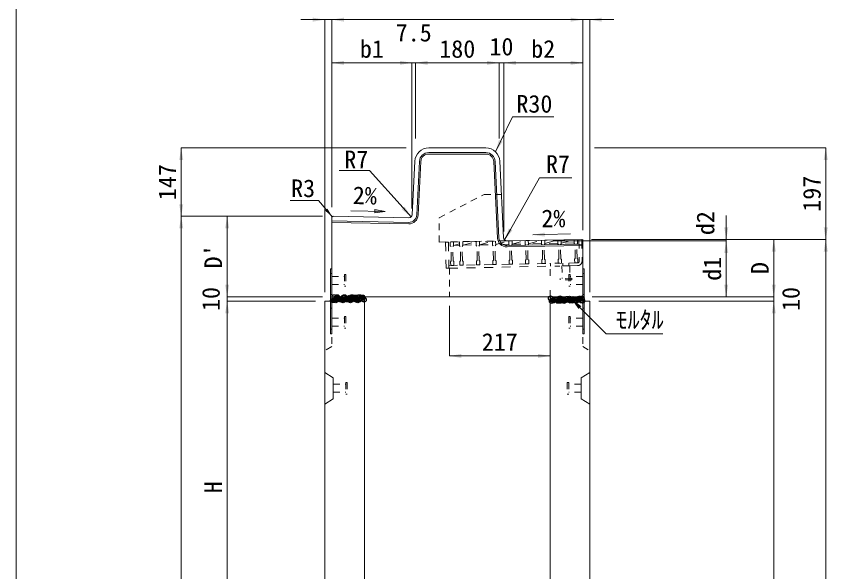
# Model space of a CAD drawing. Units: millimetres at full size. Extents: x 5964 to 125098, y -10801 to 28073.
# Drawn here: x 66871 to 68617, y 1295 to 2491 of the extents above; entities that cross this region are included whole.
import ezdxf
from ezdxf.enums import TextEntityAlignment as Align

# ---------------------------------------------------------------- set-up
doc = ezdxf.new("R2010")
doc.units = ezdxf.units.MM
doc.header["$LTSCALE"] = 19
doc.header["$PDMODE"] = 32
doc.header["$PDSIZE"] = 9.5
for name, pattern in [('USER1', [1.35, 0.75, -0.6]), ('USER3', [2, 1, -1]), ('USER5', [1.35, 0.75, -0.6])]:
    doc.linetypes.add(name, pattern=pattern)
for name, color, linetype, lineweight in [('0_2', 7, 'Continuous', 20), ('インサート', 3, 'USER1', 9), ('グレーチング', 7, 'USER1', 5), ('ジョイント', 7, 'Continuous', 9), ('寸法引出', 7, 'Continuous', 9), ('寸法線', 7, 'Continuous', 9), ('本体', 2, 'Continuous', 9), ('枠', 5, 'Continuous', 5), ('補助線', 8, 'Continuous', 13)]:
    doc.layers.add(name, color=color, linetype=linetype, lineweight=lineweight)
doc.layers.add('ハッチング', color=7, linetype='Continuous')
doc.styles.add('ＭＳ ゴシック', font='')
doc.styles.get('ＭＳ ゴシック').set_extended_font_data('MS Gothic')

# ---------------------------------------------------------------- blocks, each defined once
blk = doc.blocks.new('filled_arrow')
at = {"color": 0, "linetype": 'Continuous', "lineweight": -2}
blk.add_solid([(7.5, 1.25), (0, 0), (7.5, -1.25)], dxfattribs=at)

msp = doc.modelspace()

# ---------------------------------------------------------------- hatches: boundary and pattern name
at = {"layer": '寸法引出'}
msp.add_hatch(color=256, dxfattribs=at).paths.add_polyline_path([(67642.26, 2074.76), (67642.13, 2067.26), (67664.69, 2070.62)])

# ---------------------------------------------------------------- linework, layer by layer
at = {"layer": 'インサート'}
for p, q in [((68062.04, 1953.5), (68045.05, 1953.16)), ((68045.05, 1953.16), (68045.59, 1926.17)), ((68062.04, 1953.5), (68062.58, 1926.51)), ((67549.93, 1930.59), (67549.93, 1913.59)), ((67549.93, 1930.59), (67576.93, 1930.59)), ((67576.93, 1934.59), (67576.93, 1909.59)), ((67576.93, 1934.59), (67579.93, 1934.59)), ((67579.93, 1934.59), (67579.93, 1909.59)), ((68066.58, 1926.59), (68041.59, 1926.09)), ((68041.59, 1926.09), (68041.65, 1923.09)), ((68066.64, 1923.59), (68041.65, 1923.09)), ((68062.93, 1934.59), (68059.93, 1934.59)), ((68059.93, 1934.59), (68059.93, 1909.59)), ((68062.93, 1934.59), (68062.93, 1909.59)), ((68089.93, 1930.59), (68062.93, 1930.59)), ((68066.58, 1926.59), (68066.64, 1923.59)), ((68089.93, 1930.59), (68089.93, 1913.59)), ((67549.93, 1913.59), (67576.93, 1913.59)), ((67576.93, 1909.59), (67579.93, 1909.59)), ((68062.93, 1909.59), (68059.93, 1909.59)), ((68089.93, 1913.59), (68062.93, 1913.59)), ((67549.93, 1840.59), (67549.93, 1823.59)), ((67549.93, 1840.59), (67576.93, 1840.59)), ((67576.93, 1844.59), (67579.93, 1844.59)), ((67576.93, 1844.59), (67576.93, 1819.59)), ((67579.93, 1844.59), (67579.93, 1819.59)), ((68059.93, 1844.59), (68059.93, 1819.59)), ((68062.93, 1844.59), (68059.93, 1844.59)), ((68062.93, 1844.59), (68062.93, 1819.59)), ((68089.93, 1840.59), (68062.93, 1840.59)), ((68089.93, 1840.59), (68089.93, 1823.59)), ((67549.93, 1823.59), (67576.93, 1823.59)), ((67576.93, 1819.59), (67579.93, 1819.59)), ((68062.93, 1819.59), (68059.93, 1819.59)), ((68089.93, 1823.59), (68062.93, 1823.59)), ((67553.13, 1698.59), (67553.13, 1681.59)), ((67553.13, 1698.59), (67580.13, 1698.59)), ((67580.13, 1702.59), (67583.13, 1702.59)), ((67580.13, 1702.59), (67580.13, 1677.59)), ((67583.13, 1702.59), (67583.13, 1677.59)), ((68056.73, 1702.59), (68056.73, 1677.59)), ((68059.73, 1702.59), (68056.73, 1702.59)), ((68059.73, 1702.59), (68059.73, 1677.59)), ((68086.73, 1698.59), (68059.73, 1698.59)), ((68086.73, 1698.59), (68086.73, 1681.59)), ((67553.13, 1681.59), (67580.13, 1681.59)), ((67580.13, 1677.59), (67583.13, 1677.59)), ((68059.73, 1677.59), (68056.73, 1677.59)), ((68086.73, 1681.59), (68059.73, 1681.59))]:
    msp.add_line(p, q, dxfattribs=at)
at = {"layer": 'グレーチング', "linetype": 'USER3'}
for p, q in [((67804.73, 2004.37), (68087.67, 2010.03)), ((68008.22, 2001.44), (68036.38, 2009)), ((68036.38, 2009), (68036.54, 2001)), ((68043.38, 2009.14), (68043.54, 2001.14)), ((68043.52, 2002.14), (68071.67, 2009.71)), ((68071.67, 2009.71), (68071.83, 2001.71)), ((68078.67, 2009.85), (68078.83, 2001.85)), ((68081.67, 2009.91), (68082.59, 1963.92)), ((68087.67, 2010.03), (68088.59, 1964.04)), ((67800.73, 2004.29), (67794.73, 2004.17)), ((67794.73, 2004.17), (67795.85, 1948.18)), ((67800.73, 2004.29), (67801.85, 1948.3)), ((67804.73, 2004.37), (67804.89, 1996.37)), ((67806.41, 1994.9), (67804.89, 1996.37)), ((67807.03, 1963.91), (67806.41, 1994.9)), ((67810.41, 1994.98), (67811.88, 1996.51)), ((67811.03, 1963.99), (67810.41, 1994.98)), ((67811.72, 2004.51), (67811.88, 1996.51)), ((67811.86, 1997.51), (67824.8, 2000.93)), ((67811.86, 1997.51), (67824.86, 1997.77)), ((67824.72, 2004.77), (67824.88, 1996.77)), ((67826.41, 1995.3), (67824.88, 1996.77)), ((67827.03, 1964.31), (67826.41, 1995.3)), ((67830.41, 1995.38), (67831.88, 1996.91)), ((67831.03, 1964.39), (67830.41, 1995.38)), ((67831.72, 2004.91), (67831.88, 1996.91)), ((67831.86, 1997.91), (67860.95, 1998.49)), ((67832.66, 1997.93), (67860.81, 2005.49)), ((67860.51, 2005.48), (67860.67, 1997.49)), ((67862.2, 1996.02), (67860.67, 1997.49)), ((67862.82, 1965.02), (67862.2, 1996.02)), ((67866.2, 1996.1), (67867.67, 1997.63)), ((67866.82, 1965.1), (67866.2, 1996.1)), ((67867.51, 2005.62), (67867.67, 1997.63)), ((67867.65, 1998.62), (67895.81, 2006.19)), ((67867.65, 1998.62), (67895.95, 1999.19)), ((67895.51, 2006.18), (67895.67, 1998.18)), ((67897.2, 1996.72), (67895.67, 1998.18)), ((67897.82, 1965.72), (67897.2, 1996.72)), ((67901.2, 1996.8), (67902.67, 1998.32)), ((67901.82, 1965.8), (67901.2, 1996.8)), ((67902.51, 2006.32), (67902.67, 1998.32)), ((67902.65, 1999.32), (67930.8, 2006.89)), ((67930.94, 1999.89), (67902.65, 1999.32)), ((67930.8, 2006.89), (67930.96, 1998.89)), ((67932.49, 1997.42), (67930.96, 1998.89)), ((67933.11, 1966.43), (67932.49, 1997.42)), ((67936.49, 1997.5), (67937.96, 1999.03)), ((67937.11, 1966.51), (67936.49, 1997.5)), ((67937.8, 2007.03), (67937.96, 1999.03)), ((67937.94, 2000.03), (67966.09, 2007.6)), ((67937.94, 2000.03), (67966.23, 2000.6)), ((67965.79, 2007.59), (67965.95, 1999.59)), ((67967.48, 1998.12), (67965.95, 1999.59)), ((67968.1, 1967.13), (67967.48, 1998.12)), ((67971.48, 1998.2), (67972.95, 1999.73)), ((67972.1, 1967.21), (67971.48, 1998.2)), ((67972.79, 2007.73), (67972.95, 1999.73)), ((67972.93, 2000.73), (68001.09, 2008.29)), ((68001.23, 2001.3), (67972.93, 2000.73)), ((68001.09, 2008.29), (68001.25, 2000.3)), ((68002.78, 1998.83), (68001.25, 2000.3)), ((68003.4, 1967.83), (68002.78, 1998.83)), ((68006.77, 1998.91), (68008.24, 2000.44)), ((68007.39, 1967.91), (68006.77, 1998.91)), ((68008.08, 2008.43), (68008.24, 2000.44)), ((68036.52, 2002), (68008.22, 2001.44)), ((68038.07, 1999.53), (68036.54, 2001)), ((68038.69, 1968.54), (68038.07, 1999.53)), ((68042.07, 1999.61), (68043.54, 2001.14)), ((68042.69, 1968.62), (68042.07, 1999.61)), ((68071.81, 2002.71), (68043.52, 2002.14)), ((68073.36, 2000.24), (68071.83, 2001.71)), ((68073.98, 1969.24), (68073.36, 2000.24)), ((68077.36, 2000.32), (68078.83, 2001.85)), ((68077.98, 1969.32), (68077.36, 2000.32)), ((67801.73, 1954.3), (68034.88, 1958.96)), ((67807.03, 1963.91), (67805.56, 1962.38)), ((67805.56, 1962.38), (67805.72, 1954.38)), ((67811.03, 1963.99), (67812.56, 1962.52)), ((67812.56, 1962.52), (67812.72, 1954.52)), ((67827.03, 1964.31), (67825.56, 1962.78)), ((67825.56, 1962.78), (67825.72, 1954.78)), ((67831.03, 1964.39), (67832.56, 1962.92)), ((67832.56, 1962.92), (67832.72, 1954.92)), ((67862.82, 1965.02), (67861.35, 1963.49)), ((67861.35, 1963.49), (67861.51, 1955.49)), ((67866.82, 1965.1), (67868.35, 1963.63)), ((67868.35, 1963.63), (67868.51, 1955.63)), ((67897.82, 1965.72), (67896.35, 1964.19)), ((67896.35, 1964.19), (67896.51, 1956.19)), ((67901.82, 1965.8), (67903.35, 1964.33)), ((67903.35, 1964.33), (67903.51, 1956.33)), ((67933.11, 1966.43), (67931.64, 1964.9)), ((67931.64, 1964.9), (67931.8, 1956.9)), ((67931.8, 1956.9), (67938.8, 1957.04)), ((67937.11, 1966.51), (67938.64, 1965.04)), ((67938.64, 1965.04), (67938.8, 1957.04)), ((67968.1, 1967.13), (67966.63, 1965.6)), ((67966.63, 1965.6), (67966.79, 1957.6)), ((67973.79, 1957.74), (67966.79, 1957.6)), ((67972.1, 1967.21), (67973.63, 1965.74)), ((67973.63, 1965.74), (67973.79, 1957.74)), ((68003.4, 1967.83), (68001.93, 1966.3)), ((68001.93, 1966.3), (68002.09, 1958.3)), ((68009.08, 1958.44), (68002.09, 1958.3)), ((68007.39, 1967.91), (68008.92, 1966.44)), ((68008.92, 1966.44), (68009.08, 1958.44)), ((68020.68, 1958.68), (68020.8, 1952.68)), ((68078.67, 1959.84), (68035.68, 1958.98)), ((68038.69, 1968.54), (68037.22, 1967.01)), ((68037.22, 1967.01), (68037.38, 1959.01)), ((68044.26, 1958.96), (68037.27, 1958.68)), ((68042.69, 1968.62), (68044.22, 1967.15)), ((68044.22, 1967.15), (68044.38, 1959.15)), ((68047.18, 1959.21), (68047.3, 1953.21)), ((68060.17, 1959.47), (68060.29, 1953.47)), ((68073.98, 1969.24), (68072.51, 1967.72)), ((68072.51, 1967.72), (68072.67, 1959.72)), ((68079.67, 1959.86), (68072.67, 1959.72)), ((68077.98, 1969.32), (68079.51, 1967.85)), ((68079.51, 1967.85), (68079.67, 1959.86)), ((67801.85, 1948.3), (67795.85, 1948.18)), ((67801.85, 1948.3), (68029.8, 1952.86)), ((67805.72, 1954.38), (67812.72, 1954.52)), ((67825.72, 1954.78), (67832.72, 1954.92)), ((67861.51, 1955.49), (67868.51, 1955.63)), ((67903.51, 1956.33), (67896.51, 1956.19)), ((68078.79, 1953.84), (68029.8, 1952.86))]:
    msp.add_line(p, q, dxfattribs=at)
for radius, start, end in [(4, 271.14586, 1.14572), (10, 271.14571, 1.14575)]:
    msp.add_arc((68078.59, 1963.84), radius, start, end, dxfattribs=at)
at = {"layer": 'ジョイント'}
for p, q in [((67546.73, 1947.09), (67549.93, 1947.09)), ((67546.73, 1947.09), (67546.73, 1807.09)), ((67549.93, 1947.09), (67549.93, 1807.09)), ((68089.93, 1947.09), (68093.13, 1947.09)), ((68089.93, 1947.09), (68089.93, 1807.09)), ((68093.13, 1947.09), (68093.13, 1807.09)), ((67546.73, 1807.09), (67549.93, 1807.09)), ((68089.93, 1807.09), (68093.13, 1807.09))]:
    msp.add_line(p, q, dxfattribs=at)
at = {"layer": 'ジョイント', "linetype": 'USER5', "lineweight": 5}
for p, q in [((67546.73, 1937.09), (67549.93, 1937.09)), ((68089.93, 1937.09), (68093.13, 1937.09)), ((67546.73, 1892.09), (67549.93, 1892.09)), ((68089.93, 1892.09), (68093.13, 1892.09)), ((67546.73, 1862.09), (67549.93, 1862.09)), ((68089.93, 1862.09), (68093.13, 1862.09)), ((67546.73, 1817.09), (67549.93, 1817.09)), ((68089.93, 1817.09), (68093.13, 1817.09))]:
    msp.add_line(p, q, dxfattribs=at)
at = {"layer": 'ハッチング'}
for p in [(67554.9, 1886.41), (67559.96, 1881.78), (67561.83, 1886.57), (67562.41, 1885.17), (67575.23, 1886.24), (67575.71, 1885.34), (67576.16, 1885.38), (67577.65, 1886.59), (67579.45, 1882.62), (67582.1, 1882.97), (67586.23, 1883.51), (67588.7, 1885.27), (67593.13, 1884.42), (67593.47, 1886.62), (67595.77, 1884.77), (67595.86, 1885.79), (67599.9, 1885.31), (67602.42, 1885.77), (67606.8, 1886.22), (67609.29, 1886.65), (67609.45, 1886.57), (67615.72, 1885.94), (67616.18, 1885.61), (67617.12, 1884.75), (68020.67, 1884.01), (68029.17, 1882.1), (68041, 1883.83), (68041.93, 1882.98), (68042.89, 1882.6), (68056.18, 1882.77), (68061.62, 1883.38), (68069.18, 1882.7), (68074.57, 1882.04), (68081.47, 1882.95), (68081.95, 1883.21), (68082.89, 1882.35), (68082.9, 1883.2), (68084.11, 1883.3), (68088.24, 1883.84), (67552.11, 1879.02), (67554.75, 1879.37), (67555.86, 1880.14), (67556.08, 1880.12), (67558.23, 1878.76), (67558.88, 1879.91), (67560.89, 1880.92), (67565.78, 1880.82), (67568.42, 1881.17), (67568.86, 1880.08), (67571.9, 1880.15), (67572.55, 1881.71), (67574.05, 1878.79), (67580.58, 1881.33), (67582.58, 1880.57), (67587.72, 1880.18), (67589.87, 1878.82), (67595.87, 1880.74), (67600.91, 1881.15), (67601.85, 1880.3), (67603.54, 1880.21), (67605.69, 1878.84), (67608.87, 1880.68), (67619.36, 1880.24), (68023.04, 1877.4), (68025.73, 1879.38), (68026.66, 1878.52), (68030.68, 1880.98), (68032.82, 1879.62), (68036.34, 1877.57), (68040.45, 1877.55), (68043.09, 1877.9), (68046.35, 1878.93), (68046.5, 1881.01), (68047.22, 1878.44), (68048.64, 1879.65), (68049.33, 1877.51), (68054.12, 1879.35), (68056.77, 1879.7), (68060.9, 1880.24), (68062.32, 1881.04), (68063.05, 1878), (68064.46, 1879.68), (68066.68, 1878.75), (68067.62, 1877.89), (68067.8, 1881.15), (68070.44, 1881.5), (68076.35, 1878.17), (68078.14, 1881.07), (68080.28, 1879.71), (68087.31, 1878.3), (68089.35, 1878.11)]:
    msp.add_point(p, dxfattribs=at)
at = {"layer": '寸法引出'}
msp.add_line((67664.69, 2070.62), (67590.68, 2071.91), dxfattribs=at)
at = {"layer": '寸法引出', "lineweight": 13}
msp.add_lwpolyline([(67642.26, 2074.76), (67642.13, 2067.26), (67664.69, 2070.62)], close=True, dxfattribs=at)
at = {"layer": '寸法線'}
for p, q in [((67482.93, 2483.16), (67601.93, 2483.16)), ((67534.93, 1897.09), (67534.93, 2483.16)), ((67549.93, 2483.16), (68089.93, 2483.16)), ((67549.93, 2080.05), (67549.93, 2483.16)), ((67549.93, 2080.05), (67549.93, 2483.16)), ((68037.93, 2483.16), (68156.93, 2483.16)), ((68089.93, 2030.09), (68089.93, 2483.16)), ((68089.93, 2030.09), (68089.93, 2483.16)), ((68104.93, 1897.09), (68104.93, 2483.16)), ((67549.93, 2390.21), (67722.41, 2390.21)), ((67549.93, 2080.05), (67549.93, 2390.21)), ((67670.41, 2390.21), (67781.93, 2390.21)), ((67722.41, 2076.72), (67722.41, 2390.21)), ((67722.41, 2076.72), (67722.41, 2390.21)), ((67729.93, 2227.09), (67729.93, 2390.21)), ((67729.93, 2390.21), (67909.93, 2390.21)), ((67729.93, 2227.09), (67729.93, 2390.21)), ((67857.93, 2390.21), (67971.93, 2390.21)), ((67909.93, 2227.09), (67909.93, 2390.21)), ((67909.93, 2227.09), (67909.93, 2390.21)), ((67919.93, 2027.09), (67919.93, 2390.21)), ((67919.93, 2390.21), (68089.93, 2390.21)), ((67919.93, 2027.09), (67919.93, 2390.21)), ((68089.93, 2030.09), (68089.93, 2390.21)), ((67225.77, 2060.05), (67225.77, 2207.09)), ((67709.93, 2207.09), (67225.77, 2207.09)), ((68115.21, 2207.09), (68613.02, 2207.09)), ((68613.02, 2010.07), (68613.02, 2207.09)), ((68398.81, 2062.07), (68398.81, 1955.09)), ((67225.77, 427.09), (67225.77, 2060.05)), ((67529.93, 2060.05), (67225.77, 2060.05)), ((67529.93, 2060.05), (67225.77, 2060.05)), ((67324.61, 2060.05), (67324.61, 1887.09)), ((67529.93, 2060.05), (67324.61, 2060.05)), ((68108.8, 2010.07), (68613.02, 2010.07)), ((68109.93, 2010.07), (68501.19, 2010.07)), ((68294.08, 2010.07), (68398.81, 2010.07)), ((68294.08, 2010.07), (68613.02, 2010.07)), ((68501.19, 2010.07), (68501.19, 1887.09)), ((68613.02, 427.09), (68613.02, 2010.07)), ((68025.79, 2007.09), (68398.81, 2007.09)), ((68109.93, 2007.09), (68398.81, 2007.09)), ((68398.81, 2007.09), (68398.81, 1887.09)), ((67324.61, 1825.09), (67324.61, 1939.09)), ((68501.19, 1825.09), (68501.19, 1939.09)), ((67529.93, 1887.09), (67324.61, 1887.09)), ((67529.93, 1887.09), (67324.61, 1887.09)), ((68109.93, 1887.09), (68398.81, 1887.09)), ((68109.93, 1887.09), (68501.19, 1887.09)), ((68109.93, 1887.09), (68501.19, 1887.09)), ((67324.61, 1877.09), (67324.61, 1077.09)), ((67514.93, 1877.09), (67324.61, 1877.09)), ((67514.93, 1877.09), (67324.61, 1877.09)), ((68124.93, 1877.09), (68501.19, 1877.09)), ((68124.93, 1877.09), (68501.19, 1877.09)), ((68501.19, 1877.09), (68501.19, 427.09)), ((67802.83, 1867.09), (67802.83, 1759.62)), ((68019.93, 1857.09), (68019.93, 1759.62)), ((67802.83, 1759.62), (68019.93, 1759.62))]:
    msp.add_line(p, q, dxfattribs=at)
for points in [[(67902.07, 2198.82), (67913.42, 2222.21), (67938.58, 2274.04), (68027.61, 2274.04)], [(67720.54, 2058.73), (67703.19, 2078.1), (67631.04, 2158.71), (67565.52, 2158.71)], [(67921.81, 2009.09), (67934.56, 2031.74), (67997.12, 2142.82), (68066.63, 2142.82)], [(67550.83, 2059.14), (67537.9, 2074.4), (67521.09, 2094.24), (67460.51, 2094.24)], [(67982.24, 2020.01), (68008.23, 2020.72), (68063.45, 2022.21)], [(68065.56, 1882.09), (68140.52, 1807.13), (68262.45, 1807.13)]]:
    msp.add_lwpolyline(points, dxfattribs=at)
at = {"layer": '本体', "lineweight": 20}
for p, q in [((67758.47, 2207.09), (67881.39, 2207.09)), ((67722.75, 2063.5), (67728.51, 2178.59)), ((67919.59, 2013.86), (67911.36, 2178.59)), ((67549.93, 2057), (67549.93, 1887.09)), ((67715.63, 2056.85), (67552.99, 2059.99)), ((67926.71, 2007.21), (68089.93, 2010.09)), ((68089.93, 2010.09), (68089.93, 1887.09)), ((68089.93, 1887.09), (67549.93, 1887.09)), ((67549.93, 1877.09), (67549.93, 1887.09)), ((67619.93, 1877.09), (67619.93, 1887.09)), ((68019.93, 1877.09), (68019.93, 1887.09)), ((68089.93, 1877.09), (68089.93, 1887.09)), ((67619.93, 1877.09), (67534.93, 1877.09)), ((67534.93, 1877.09), (67534.93, 427.09)), ((67619.93, 1171.12), (67619.93, 1877.09)), ((68019.93, 1171.12), (68019.93, 1877.09)), ((68104.93, 1877.09), (68019.93, 1877.09)), ((68104.93, 1877.09), (68104.93, 427.09))]:
    msp.add_line(p, q, dxfattribs=at)
at = {"layer": '本体', "color": 4, "lineweight": 5}
for p, q in [((67758.47, 2197.09), (67881.39, 2197.09)), ((67758.47, 2194.09), (67881.39, 2194.09)), ((67732.74, 2063), (67738.49, 2178.09)), ((67735.74, 2062.85), (67741.49, 2177.94)), ((67906.61, 2013.21), (67898.37, 2177.94)), ((67909.61, 2013.36), (67901.37, 2178.09)), ((67715.43, 2046.85), (67549.93, 2050.05)), ((67715.37, 2043.85), (67549.93, 2047.05)), ((67926.89, 1997.21), (68089.93, 2000.09)), ((67926.94, 1994.21), (68089.93, 1997.09))]:
    msp.add_line(p, q, dxfattribs=at)
at = {"layer": '本体', "linetype": 'USER1'}
for p, q in [((67780.75, 2056.99), (67877.63, 2106.99)), ((67877.63, 2106.99), (67914.94, 2106.99)), ((67780.75, 2004.63), (67780.75, 2056.99)), ((67780.75, 2004.63), (67926.71, 2007.21)), ((68019.93, 1932.27), (68019.93, 1958.85)), ((67802.83, 1949.01), (67802.83, 1887.09)), ((68019.93, 1887.09), (68019.93, 1902.27)), ((67549.93, 1877.09), (67549.93, 1780.09)), ((68089.93, 1877.09), (68089.93, 1780.09)), ((67549.93, 1780.09), (67534.93, 1770.59)), ((68089.93, 1780.09), (68104.93, 1770.59))]:
    msp.add_line(p, q, dxfattribs=at)
at = {"layer": '本体'}
for p, q in [((67534.93, 1724.09), (67553.13, 1712.59)), ((67553.13, 1712.59), (67553.13, 1667.59)), ((68104.93, 1724.09), (68086.73, 1712.59)), ((68086.73, 1712.59), (68086.73, 1667.59)), ((67534.93, 1656.09), (67553.13, 1667.59)), ((68104.93, 1656.09), (68086.73, 1667.59))]:
    msp.add_line(p, q, dxfattribs=at)
at = {"layer": '本体', "lineweight": 20}
for centre, radius, start, end in [((67758.47, 2177.09), 30, 90, 177.13816), ((67881.39, 2177.09), 30, 2.86256, 90), ((67715.76, 2063.85), 7, 268.89118, 357.13816), ((67552.93, 2057), 3, 88.89118, 180), ((67926.58, 2014.21), 7, 182.86256, 271.01183)]:
    msp.add_arc(centre, radius, start, end, dxfattribs=at)
at = {"layer": '本体', "color": 4, "lineweight": 5}
for centre, radius, start, end in [((67758.47, 2177.09), 20, 90, 177.13816), ((67758.47, 2177.09), 17, 90, 177.13816), ((67881.39, 2177.09), 20, 2.86256, 90), ((67881.39, 2177.09), 17, 2.86256, 90), ((67715.76, 2063.85), 20, 268.89118, 357.13816), ((67715.76, 2063.85), 17, 268.89118, 357.13816), ((67926.58, 2014.21), 20, 182.86256, 271.01183), ((67926.58, 2014.21), 17, 182.86256, 271.01183)]:
    msp.add_arc(centre, radius, start, end, dxfattribs=at)
at = {"layer": '枠', "lineweight": 20}
msp.add_line((66870.6, -412.69), (66870.6, 5101.59), dxfattribs=at)
at = {"layer": '補助線'}
for p, q in [((67546.73, 1877.09), (67549.93, 1877.09)), ((68089.93, 1877.09), (68093.13, 1877.09))]:
    msp.add_line(p, q, dxfattribs=at)

# ---------------------------------------------------------------- block references
at = {"layer": '寸法線'}
for p, xscale, yscale, rotation in [((67534.93, 2483.16), 3.47, 3.47, 180), ((68089.93, 2483.16), 3.47, 3.47, 180), ((68089.93, 2483.16), 3.47, 3.47, 180), ((67722.41, 2390.21), 3.47, 3.47, 180), ((67722.41, 2390.21), 3.47, 3.47, 180), ((67909.93, 2390.21), 3.47, 3.47, 180), ((67909.93, 2390.21), 3.47, 3.47, 180), ((68089.93, 2390.21), 3.47, 3.47, 180), ((67902.07, 2198.82), 3.47, 3.47, 64.1), ((67225.77, 2207.09), 3.47, 3.47, 270), ((68613.02, 2207.09), 3.47, 3.47, 270), ((67225.77, 2060.05), 3.47, 3.47, 90), ((67720.54, 2058.73), 3.47, 3.47, 131.8), ((67550.83, 2059.14), 2.67, 2.67, 130.3), ((67225.77, 2060.05), 3.47, 3.47, 270), ((67324.61, 2060.05), 3.47, 3.47, 270), ((67921.81, 2009.09), 3.47, 3.47, 60.6), ((68398.81, 2010.07), 3.47, 3.47, 90), ((68613.02, 2010.07), 3.47, 3.47, 90), ((67982.24, 2020.01), 3.47, 3.47, 1.5), ((68501.19, 2010.07), 3.47, 3.47, 270), ((68613.02, 2010.07), 3.47, 3.47, 270), ((68398.81, 2007.09), 3.47, 3.47, 270), ((68398.81, 2007.09), 3.47, 3.47, 270), ((67324.61, 1887.09), 3.47, 3.47, 90), ((67324.61, 1887.09), 3.47, 3.47, 90), ((68398.81, 1887.09), 3.47, 3.47, 90), ((68501.19, 1887.09), 3.47, 3.47, 90), ((68501.19, 1887.09), 3.47, 3.47, 90), ((67324.61, 1877.09), 3.47, 3.47, 270), ((67324.61, 1877.09), 3.47, 3.47, 270), ((68065.56, 1882.09), 3.47, 3.47, 315), ((68501.19, 1877.09), 3.47, 3.47, 270), ((68501.19, 1877.09), 3.47, 3.47, 270), ((68019.93, 1759.62), 3.47, 3.47, 180)]:
    msp.add_blockref('filled_arrow', p, dxfattribs=dict(at, xscale=xscale, yscale=yscale, rotation=rotation))
at = {"layer": '寸法線', "xscale": 3.47, "yscale": 3.47}
for p in [(67549.93, 2483.16), (67549.93, 2483.16), (68104.93, 2483.16), (67549.93, 2390.21), (67729.93, 2390.21), (67729.93, 2390.21), (67919.93, 2390.21), (67919.93, 2390.21), (67802.83, 1759.62)]:
    msp.add_blockref('filled_arrow', p, dxfattribs=at)

# ---------------------------------------------------------------- texts
at = {"layer": '0_2', "style": 'ＭＳ ゴシック'}
for s, p in [('R30', (67985.91, 2302.08)), ('R7', (67602.53, 2182.37)), ('R7', (68036.54, 2172.56)), ('R3', (67488.08, 2120.33)), ('2%', (68026.78, 2055.61))]:
    msp.add_text(s, height=37.98, dxfattribs=at).set_placement(p, align=Align.MIDDLE_CENTER)
msp.add_text('2%', height=37.98, rotation=359, dxfattribs=at).set_placement((67620.93, 2104.94), align=Align.MIDDLE_CENTER)
at = {"layer": '寸法線', "style": 'ＭＳ ゴシック'}
for s, p in [('7.5', (67726.17, 2455.21)), ('b1', (67636.17, 2420.21)), ('180', (67819.93, 2420.21)), ('10', (67914.93, 2425.21)), ('b2', (68004.93, 2420.21)), ('217', (67911.38, 1789.62))]:
    msp.add_text(s, height=37.98, dxfattribs=at).set_placement(p, align=Align.MIDDLE_CENTER)
for s, p in [('147', (67195.77, 2133.57)), ('197', (68583.02, 2108.58)), ('d2', (68354.08, 2045.31)), ("D'", (67294.61, 1973.57)), ('d1', (68368.81, 1947.09)), ('D', (68471.19, 1948.58)), ('10', (67289.61, 1882.09)), ('10', (68537.92, 1882.09)), ('H', (67294.61, 1477.09))]:
    msp.add_text(s, height=37.98, rotation=90, dxfattribs=at).set_placement(p, align=Align.MIDDLE_CENTER)
msp.add_text('ﾓﾙﾀﾙ', height=37.98, dxfattribs=at).set_placement((68160.52, 1856.55), align=Align.TOP_LEFT)

doc.saveas('drawing.dxf')
